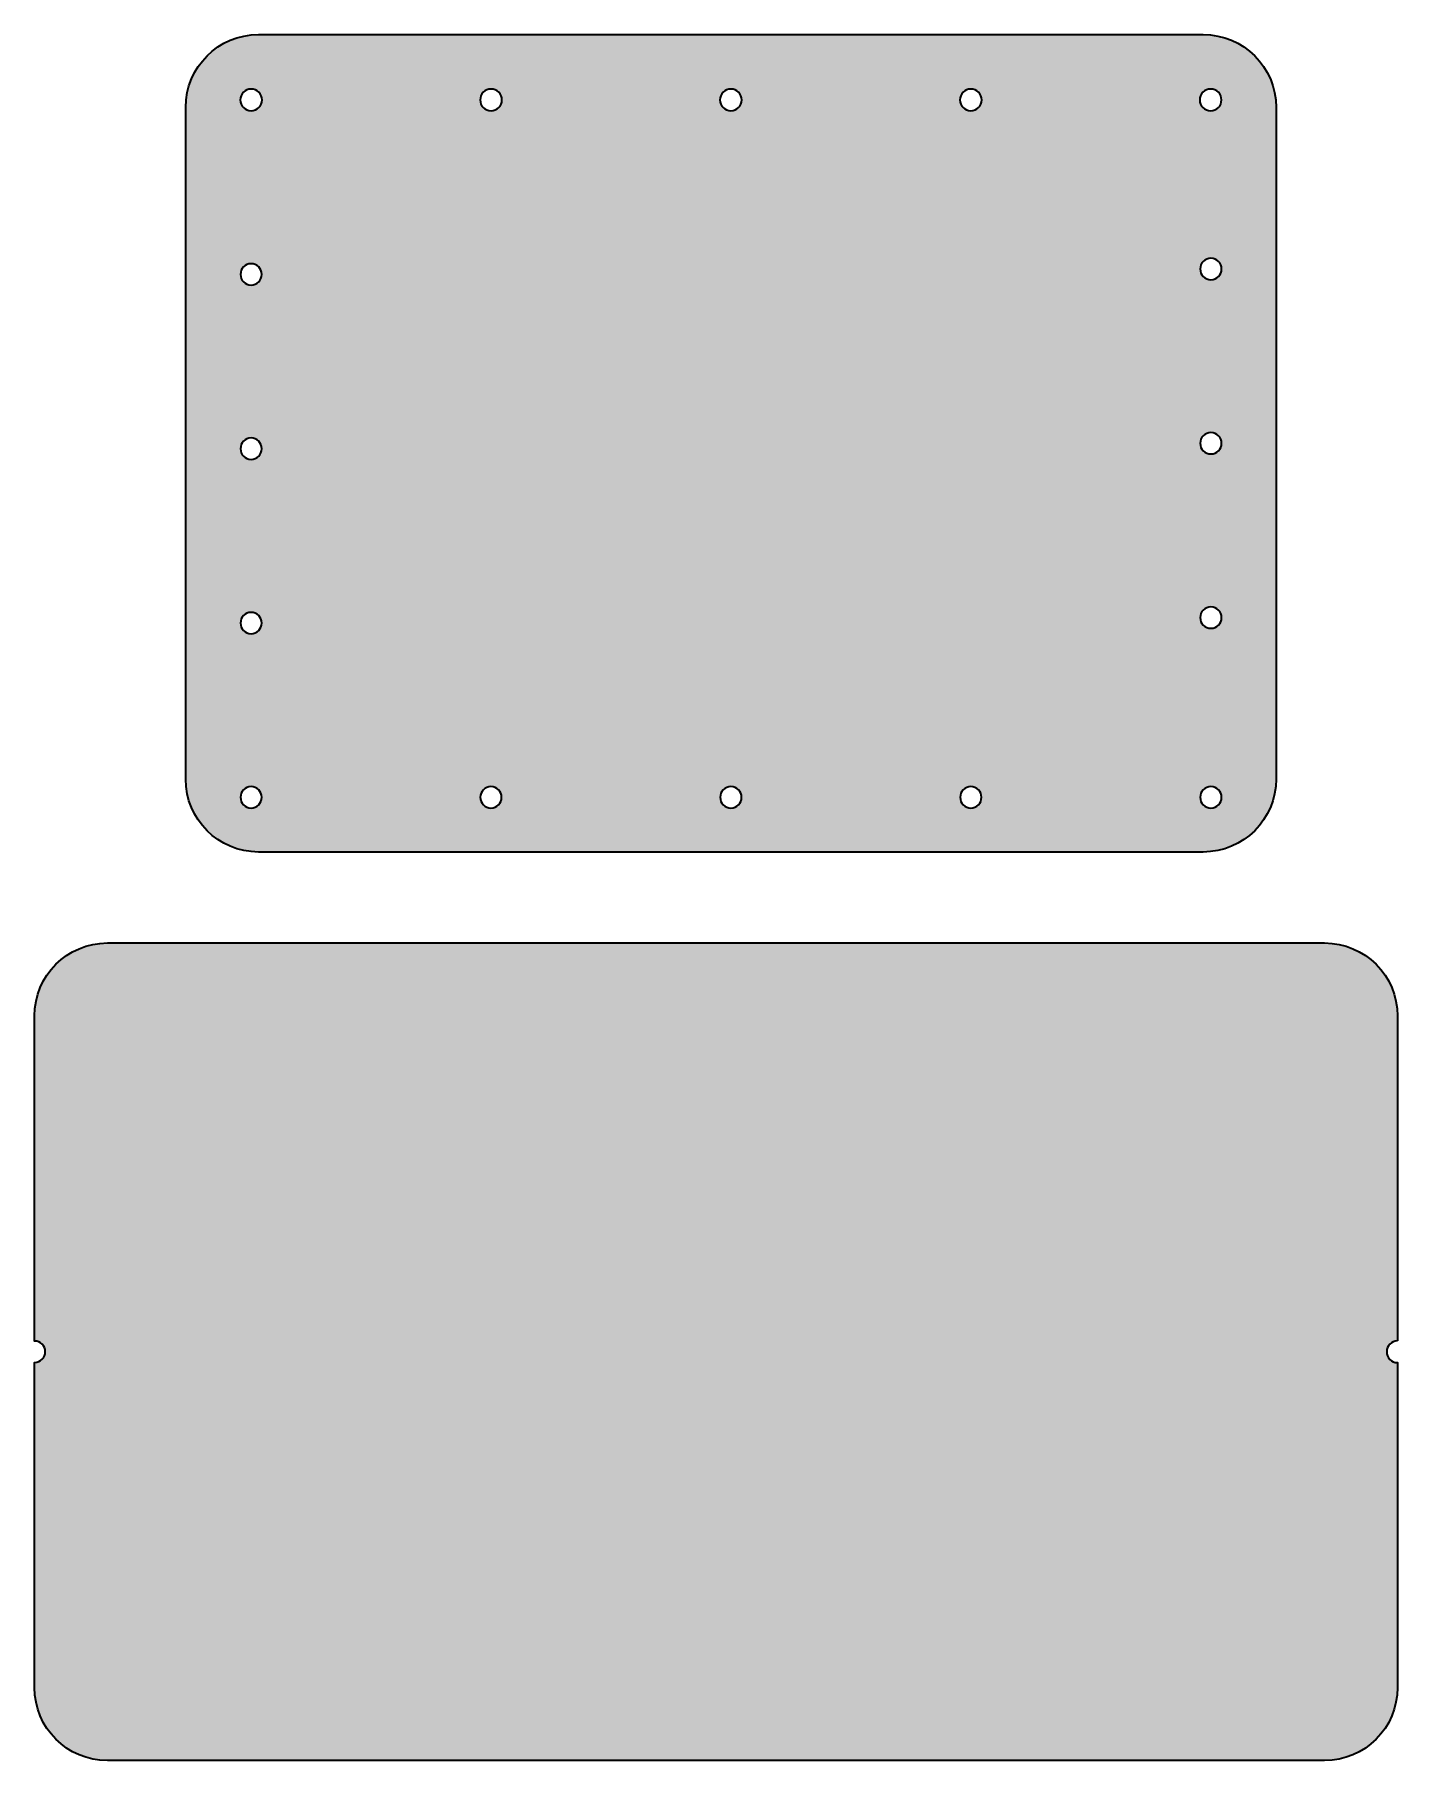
# Model space of a CAD drawing. Header units: millimetres. Extents: x 21 to 271, y -358 to -41.
import ezdxf

# ---------------------------------------------------------------- set-up
doc = ezdxf.new("R2010")
doc.units = ezdxf.units.MM
doc.header["$MEASUREMENT"] = 0
doc.layers.add('Layer 1', color=7, linetype='Continuous')

msp = doc.modelspace()

# ---------------------------------------------------------------- hatches: boundary and pattern name
at = {"layer": 'Layer 1', "true_color": 0xd1d2d4}
h = msp.add_hatch(color=254, dxfattribs=at)
h.dxf.hatch_style = 2
edge = h.paths.add_edge_path()
edge.add_spline(control_points=[(235.13, -41.43), (235.13, -41.43), (61.87, -41.43), (61.87, -41.43), (54.48, -41.43), (48.5, -47.41), (48.5, -54.79), (48.5, -54.79), (48.5, -178.06), (48.5, -178.06), (48.5, -185.44), (54.48, -191.43), (61.87, -191.43), (61.87, -191.43), (235.13, -191.43), (235.13, -191.43), (242.52, -191.43), (248.5, -185.44), (248.5, -178.06), (248.5, -178.06), (248.5, -54.79), (248.5, -54.79), (248.5, -47.41), (242.52, -41.43), (235.13, -41.43)], knot_values=[0, 0, 0, 0, 1, 1, 1, 2, 2, 2, 3, 3, 3, 4, 4, 4, 5, 5, 5, 6, 6, 6, 7, 7, 7, 8, 8, 8, 8], degree=3, periodic=1)
edge = h.paths.add_edge_path()
edge.add_spline(control_points=[(60.5, -183.36), (59.42, -183.36), (58.54, -182.48), (58.54, -181.39), (58.54, -180.31), (59.42, -179.43), (60.5, -179.43), (61.58, -179.43), (62.46, -180.31), (62.46, -181.39), (62.46, -182.48), (61.58, -183.36), (60.5, -183.36)], knot_values=[0, 0, 0, 0, 1, 1, 1, 2, 2, 2, 3, 3, 3, 4, 4, 4, 4], degree=3, periodic=1)
edge = h.paths.add_edge_path()
edge.add_spline(control_points=[(60.5, -151.37), (59.42, -151.37), (58.54, -150.49), (58.54, -149.41), (58.54, -148.33), (59.42, -147.45), (60.5, -147.45), (61.58, -147.45), (62.46, -148.33), (62.46, -149.41), (62.46, -150.49), (61.58, -151.37), (60.5, -151.37)], knot_values=[0, 0, 0, 0, 1, 1, 1, 2, 2, 2, 3, 3, 3, 4, 4, 4, 4], degree=3, periodic=1)
edge = h.paths.add_edge_path()
edge.add_spline(control_points=[(60.5, -119.39), (59.42, -119.39), (58.54, -118.51), (58.54, -117.43), (58.54, -116.34), (59.42, -115.46), (60.5, -115.46), (61.58, -115.46), (62.46, -116.34), (62.46, -117.43), (62.46, -118.51), (61.58, -119.39), (60.5, -119.39)], knot_values=[0, 0, 0, 0, 1, 1, 1, 2, 2, 2, 3, 3, 3, 4, 4, 4, 4], degree=3, periodic=1)
edge = h.paths.add_edge_path()
edge.add_spline(control_points=[(60.5, -87.41), (59.42, -87.41), (58.54, -86.53), (58.54, -85.45), (58.54, -84.36), (59.42, -83.48), (60.5, -83.48), (61.58, -83.48), (62.46, -84.36), (62.46, -85.45), (62.46, -86.53), (61.58, -87.41), (60.5, -87.41)], knot_values=[0, 0, 0, 0, 1, 1, 1, 2, 2, 2, 3, 3, 3, 4, 4, 4, 4], degree=3, periodic=1)
edge = h.paths.add_edge_path()
edge.add_spline(control_points=[(60.5, -55.43), (59.4, -55.43), (58.5, -54.53), (58.5, -53.43), (58.5, -52.32), (59.4, -51.43), (60.5, -51.43), (61.6, -51.43), (62.5, -52.32), (62.5, -53.43), (62.5, -54.53), (61.6, -55.43), (60.5, -55.43)], knot_values=[0, 0, 0, 0, 1, 1, 1, 2, 2, 2, 3, 3, 3, 4, 4, 4, 4], degree=3, periodic=1)
edge = h.paths.add_edge_path()
edge.add_spline(control_points=[(104.48, -183.36), (103.4, -183.36), (102.52, -182.48), (102.52, -181.39), (102.52, -180.31), (103.4, -179.43), (104.48, -179.43), (105.57, -179.43), (106.45, -180.31), (106.45, -181.39), (106.45, -182.48), (105.57, -183.36), (104.48, -183.36)], knot_values=[0, 0, 0, 0, 1, 1, 1, 2, 2, 2, 3, 3, 3, 4, 4, 4, 4], degree=3, periodic=1)
edge = h.paths.add_edge_path()
edge.add_spline(control_points=[(104.5, -55.43), (103.4, -55.43), (102.5, -54.53), (102.5, -53.43), (102.5, -52.32), (103.4, -51.43), (104.5, -51.43), (105.6, -51.43), (106.5, -52.32), (106.5, -53.43), (106.5, -54.53), (105.6, -55.43), (104.5, -55.43)], knot_values=[0, 0, 0, 0, 1, 1, 1, 2, 2, 2, 3, 3, 3, 4, 4, 4, 4], degree=3, periodic=1)
edge = h.paths.add_edge_path()
edge.add_spline(control_points=[(148.5, -183.36), (147.41, -183.36), (146.53, -182.48), (146.53, -181.39), (146.53, -180.31), (147.41, -179.43), (148.5, -179.43), (149.58, -179.43), (150.46, -180.31), (150.46, -181.39), (150.46, -182.48), (149.58, -183.36), (148.5, -183.36)], knot_values=[0, 0, 0, 0, 1, 1, 1, 2, 2, 2, 3, 3, 3, 4, 4, 4, 4], degree=3, periodic=1)
edge = h.paths.add_edge_path()
edge.add_spline(control_points=[(148.5, -55.43), (147.4, -55.43), (146.5, -54.53), (146.5, -53.43), (146.5, -52.32), (147.4, -51.43), (148.5, -51.43), (149.6, -51.43), (150.5, -52.32), (150.5, -53.43), (150.5, -54.53), (149.6, -55.43), (148.5, -55.43)], knot_values=[0, 0, 0, 0, 1, 1, 1, 2, 2, 2, 3, 3, 3, 4, 4, 4, 4], degree=3, periodic=1)
edge = h.paths.add_edge_path()
edge.add_spline(control_points=[(192.51, -183.36), (191.43, -183.36), (190.55, -182.48), (190.55, -181.39), (190.55, -180.31), (191.43, -179.43), (192.51, -179.43), (193.59, -179.43), (194.47, -180.31), (194.47, -181.39), (194.47, -182.48), (193.59, -183.36), (192.51, -183.36)], knot_values=[0, 0, 0, 0, 1, 1, 1, 2, 2, 2, 3, 3, 3, 4, 4, 4, 4], degree=3, periodic=1)
edge = h.paths.add_edge_path()
edge.add_spline(control_points=[(192.5, -55.43), (191.4, -55.43), (190.5, -54.53), (190.5, -53.43), (190.5, -52.32), (191.4, -51.43), (192.5, -51.43), (193.6, -51.43), (194.5, -52.32), (194.5, -53.43), (194.5, -54.53), (193.6, -55.43), (192.5, -55.43)], knot_values=[0, 0, 0, 0, 1, 1, 1, 2, 2, 2, 3, 3, 3, 4, 4, 4, 4], degree=3, periodic=1)
edge = h.paths.add_edge_path()
edge.add_spline(control_points=[(236.54, -183.36), (235.45, -183.36), (234.57, -182.48), (234.57, -181.39), (234.57, -180.31), (235.45, -179.43), (236.54, -179.43), (237.62, -179.43), (238.5, -180.31), (238.5, -181.39), (238.5, -182.48), (237.62, -183.36), (236.54, -183.36)], knot_values=[0, 0, 0, 0, 1, 1, 1, 2, 2, 2, 3, 3, 3, 4, 4, 4, 4], degree=3, periodic=1)
edge = h.paths.add_edge_path()
edge.add_spline(control_points=[(236.54, -150.37), (235.45, -150.37), (234.57, -149.49), (234.57, -148.41), (234.57, -147.33), (235.45, -146.45), (236.54, -146.45), (237.62, -146.45), (238.5, -147.33), (238.5, -148.41), (238.5, -149.49), (237.62, -150.37), (236.54, -150.37)], knot_values=[0, 0, 0, 0, 1, 1, 1, 2, 2, 2, 3, 3, 3, 4, 4, 4, 4], degree=3, periodic=1)
edge = h.paths.add_edge_path()
edge.add_spline(control_points=[(236.54, -118.39), (235.45, -118.39), (234.57, -117.51), (234.57, -116.43), (234.57, -115.34), (235.45, -114.46), (236.54, -114.46), (237.62, -114.46), (238.5, -115.34), (238.5, -116.43), (238.5, -117.51), (237.62, -118.39), (236.54, -118.39)], knot_values=[0, 0, 0, 0, 1, 1, 1, 2, 2, 2, 3, 3, 3, 4, 4, 4, 4], degree=3, periodic=1)
edge = h.paths.add_edge_path()
edge.add_spline(control_points=[(236.54, -86.41), (235.45, -86.41), (234.57, -85.53), (234.57, -84.45), (234.57, -83.36), (235.45, -82.48), (236.54, -82.48), (237.62, -82.48), (238.5, -83.36), (238.5, -84.45), (238.5, -85.53), (237.62, -86.41), (236.54, -86.41)], knot_values=[0, 0, 0, 0, 1, 1, 1, 2, 2, 2, 3, 3, 3, 4, 4, 4, 4], degree=3, periodic=1)
edge = h.paths.add_edge_path()
edge.add_spline(control_points=[(236.5, -55.43), (235.4, -55.43), (234.5, -54.53), (234.5, -53.43), (234.5, -52.32), (235.4, -51.43), (236.5, -51.43), (237.6, -51.43), (238.5, -52.32), (238.5, -53.43), (238.5, -54.53), (237.6, -55.43), (236.5, -55.43)], knot_values=[0, 0, 0, 0, 1, 1, 1, 2, 2, 2, 3, 3, 3, 4, 4, 4, 4], degree=3, periodic=1)
h = msp.add_hatch(color=254, dxfattribs=at)
h.dxf.hatch_style = 2
edge = h.paths.add_edge_path()
edge.add_spline(control_points=[(270.77, -281.12), (270.77, -281.12), (270.77, -221.48), (270.77, -221.48), (270.77, -214.1), (264.78, -208.12), (257.4, -208.12), (257.4, -208.12), (34.13, -208.12), (34.13, -208.12), (26.75, -208.12), (20.77, -214.1), (20.77, -221.48), (20.77, -221.48), (20.77, -281.15), (20.77, -281.15), (21.85, -281.15), (22.73, -282.03), (22.73, -283.12), (22.73, -284.2), (21.85, -285.08), (20.77, -285.08), (20.77, -285.08), (20.77, -344.75), (20.77, -344.75), (20.77, -352.13), (26.75, -358.12), (34.13, -358.12), (34.13, -358.12), (257.4, -358.12), (257.4, -358.12), (264.78, -358.12), (270.77, -352.13), (270.77, -344.75), (270.77, -344.75), (270.77, -285.12), (270.77, -285.12), (269.68, -285.1), (268.8, -284.21), (268.8, -283.12), (268.8, -282.03), (269.68, -281.14), (270.77, -281.12)], knot_values=[0, 0, 0, 0, 1, 1, 1, 2, 2, 2, 3, 3, 3, 4, 4, 4, 5, 5, 5, 6, 6, 6, 7, 7, 7, 8, 8, 8, 9, 9, 9, 10, 10, 10, 11, 11, 11, 12, 12, 12, 13, 13, 13, 14, 14, 14, 14], degree=3, periodic=1)

# ---------------------------------------------------------------- linework, layer by layer
at = {"layer": 'Layer 1', "color": 250, "lineweight": 35, "true_color": 0x231f20}
for points, knots in [([(235.13, -41.43), (235.13, -41.43), (61.87, -41.43), (61.87, -41.43), (54.48, -41.43), (48.5, -47.41), (48.5, -54.79), (48.5, -54.79), (48.5, -178.06), (48.5, -178.06), (48.5, -185.44), (54.48, -191.43), (61.87, -191.43), (61.87, -191.43), (235.13, -191.43), (235.13, -191.43), (242.52, -191.43), (248.5, -185.44), (248.5, -178.06), (248.5, -178.06), (248.5, -54.79), (248.5, -54.79), (248.5, -47.41), (242.52, -41.43), (235.13, -41.43)], [0, 0, 0, 0, 1, 1, 1, 2, 2, 2, 3, 3, 3, 4, 4, 4, 5, 5, 5, 6, 6, 6, 7, 7, 7, 8, 8, 8, 8]), ([(60.5, -55.43), (59.4, -55.43), (58.5, -54.53), (58.5, -53.43), (58.5, -52.32), (59.4, -51.43), (60.5, -51.43), (61.6, -51.43), (62.5, -52.32), (62.5, -53.43), (62.5, -54.53), (61.6, -55.43), (60.5, -55.43)], [0, 0, 0, 0, 1, 1, 1, 2, 2, 2, 3, 3, 3, 4, 4, 4, 4]), ([(104.5, -55.43), (103.4, -55.43), (102.5, -54.53), (102.5, -53.43), (102.5, -52.32), (103.4, -51.43), (104.5, -51.43), (105.6, -51.43), (106.5, -52.32), (106.5, -53.43), (106.5, -54.53), (105.6, -55.43), (104.5, -55.43)], [0, 0, 0, 0, 1, 1, 1, 2, 2, 2, 3, 3, 3, 4, 4, 4, 4]), ([(148.5, -55.43), (147.4, -55.43), (146.5, -54.53), (146.5, -53.43), (146.5, -52.32), (147.4, -51.43), (148.5, -51.43), (149.6, -51.43), (150.5, -52.32), (150.5, -53.43), (150.5, -54.53), (149.6, -55.43), (148.5, -55.43)], [0, 0, 0, 0, 1, 1, 1, 2, 2, 2, 3, 3, 3, 4, 4, 4, 4]), ([(192.5, -55.43), (191.4, -55.43), (190.5, -54.53), (190.5, -53.43), (190.5, -52.32), (191.4, -51.43), (192.5, -51.43), (193.6, -51.43), (194.5, -52.32), (194.5, -53.43), (194.5, -54.53), (193.6, -55.43), (192.5, -55.43)], [0, 0, 0, 0, 1, 1, 1, 2, 2, 2, 3, 3, 3, 4, 4, 4, 4]), ([(236.5, -55.43), (235.4, -55.43), (234.5, -54.53), (234.5, -53.43), (234.5, -52.32), (235.4, -51.43), (236.5, -51.43), (237.6, -51.43), (238.5, -52.32), (238.5, -53.43), (238.5, -54.53), (237.6, -55.43), (236.5, -55.43)], [0, 0, 0, 0, 1, 1, 1, 2, 2, 2, 3, 3, 3, 4, 4, 4, 4]), ([(60.5, -87.41), (59.42, -87.41), (58.54, -86.53), (58.54, -85.45), (58.54, -84.36), (59.42, -83.48), (60.5, -83.48), (61.58, -83.48), (62.46, -84.36), (62.46, -85.45), (62.46, -86.53), (61.58, -87.41), (60.5, -87.41)], [0, 0, 0, 0, 1, 1, 1, 2, 2, 2, 3, 3, 3, 4, 4, 4, 4]), ([(236.54, -86.41), (235.45, -86.41), (234.57, -85.53), (234.57, -84.45), (234.57, -83.36), (235.45, -82.48), (236.54, -82.48), (237.62, -82.48), (238.5, -83.36), (238.5, -84.45), (238.5, -85.53), (237.62, -86.41), (236.54, -86.41)], [0, 0, 0, 0, 1, 1, 1, 2, 2, 2, 3, 3, 3, 4, 4, 4, 4]), ([(60.5, -119.39), (59.42, -119.39), (58.54, -118.51), (58.54, -117.43), (58.54, -116.34), (59.42, -115.46), (60.5, -115.46), (61.58, -115.46), (62.46, -116.34), (62.46, -117.43), (62.46, -118.51), (61.58, -119.39), (60.5, -119.39)], [0, 0, 0, 0, 1, 1, 1, 2, 2, 2, 3, 3, 3, 4, 4, 4, 4]), ([(236.54, -118.39), (235.45, -118.39), (234.57, -117.51), (234.57, -116.43), (234.57, -115.34), (235.45, -114.46), (236.54, -114.46), (237.62, -114.46), (238.5, -115.34), (238.5, -116.43), (238.5, -117.51), (237.62, -118.39), (236.54, -118.39)], [0, 0, 0, 0, 1, 1, 1, 2, 2, 2, 3, 3, 3, 4, 4, 4, 4]), ([(60.5, -151.37), (59.42, -151.37), (58.54, -150.49), (58.54, -149.41), (58.54, -148.33), (59.42, -147.45), (60.5, -147.45), (61.58, -147.45), (62.46, -148.33), (62.46, -149.41), (62.46, -150.49), (61.58, -151.37), (60.5, -151.37)], [0, 0, 0, 0, 1, 1, 1, 2, 2, 2, 3, 3, 3, 4, 4, 4, 4]), ([(236.54, -150.37), (235.45, -150.37), (234.57, -149.49), (234.57, -148.41), (234.57, -147.33), (235.45, -146.45), (236.54, -146.45), (237.62, -146.45), (238.5, -147.33), (238.5, -148.41), (238.5, -149.49), (237.62, -150.37), (236.54, -150.37)], [0, 0, 0, 0, 1, 1, 1, 2, 2, 2, 3, 3, 3, 4, 4, 4, 4]), ([(60.5, -183.36), (59.42, -183.36), (58.54, -182.48), (58.54, -181.39), (58.54, -180.31), (59.42, -179.43), (60.5, -179.43), (61.58, -179.43), (62.46, -180.31), (62.46, -181.39), (62.46, -182.48), (61.58, -183.36), (60.5, -183.36)], [0, 0, 0, 0, 1, 1, 1, 2, 2, 2, 3, 3, 3, 4, 4, 4, 4]), ([(104.48, -183.36), (103.4, -183.36), (102.52, -182.48), (102.52, -181.39), (102.52, -180.31), (103.4, -179.43), (104.48, -179.43), (105.57, -179.43), (106.45, -180.31), (106.45, -181.39), (106.45, -182.48), (105.57, -183.36), (104.48, -183.36)], [0, 0, 0, 0, 1, 1, 1, 2, 2, 2, 3, 3, 3, 4, 4, 4, 4]), ([(148.5, -183.36), (147.41, -183.36), (146.53, -182.48), (146.53, -181.39), (146.53, -180.31), (147.41, -179.43), (148.5, -179.43), (149.58, -179.43), (150.46, -180.31), (150.46, -181.39), (150.46, -182.48), (149.58, -183.36), (148.5, -183.36)], [0, 0, 0, 0, 1, 1, 1, 2, 2, 2, 3, 3, 3, 4, 4, 4, 4]), ([(192.51, -183.36), (191.43, -183.36), (190.55, -182.48), (190.55, -181.39), (190.55, -180.31), (191.43, -179.43), (192.51, -179.43), (193.59, -179.43), (194.47, -180.31), (194.47, -181.39), (194.47, -182.48), (193.59, -183.36), (192.51, -183.36)], [0, 0, 0, 0, 1, 1, 1, 2, 2, 2, 3, 3, 3, 4, 4, 4, 4]), ([(236.54, -183.36), (235.45, -183.36), (234.57, -182.48), (234.57, -181.39), (234.57, -180.31), (235.45, -179.43), (236.54, -179.43), (237.62, -179.43), (238.5, -180.31), (238.5, -181.39), (238.5, -182.48), (237.62, -183.36), (236.54, -183.36)], [0, 0, 0, 0, 1, 1, 1, 2, 2, 2, 3, 3, 3, 4, 4, 4, 4]), ([(270.77, -281.12), (270.77, -281.12), (270.77, -221.48), (270.77, -221.48), (270.77, -214.1), (264.78, -208.12), (257.4, -208.12), (257.4, -208.12), (34.13, -208.12), (34.13, -208.12), (26.75, -208.12), (20.77, -214.1), (20.77, -221.48), (20.77, -221.48), (20.77, -281.15), (20.77, -281.15), (21.85, -281.15), (22.73, -282.03), (22.73, -283.12), (22.73, -284.2), (21.85, -285.08), (20.77, -285.08), (20.77, -285.08), (20.77, -344.75), (20.77, -344.75), (20.77, -352.13), (26.75, -358.12), (34.13, -358.12), (34.13, -358.12), (257.4, -358.12), (257.4, -358.12), (264.78, -358.12), (270.77, -352.13), (270.77, -344.75), (270.77, -344.75), (270.77, -285.12), (270.77, -285.12), (269.68, -285.1), (268.8, -284.21), (268.8, -283.12), (268.8, -282.03), (269.68, -281.14), (270.77, -281.12)], [0, 0, 0, 0, 1, 1, 1, 2, 2, 2, 3, 3, 3, 4, 4, 4, 5, 5, 5, 6, 6, 6, 7, 7, 7, 8, 8, 8, 9, 9, 9, 10, 10, 10, 11, 11, 11, 12, 12, 12, 13, 13, 13, 14, 14, 14, 14])]:
    msp.add_open_spline(points, degree=3, knots=knots, dxfattribs=at)

doc.saveas('drawing.dxf')
